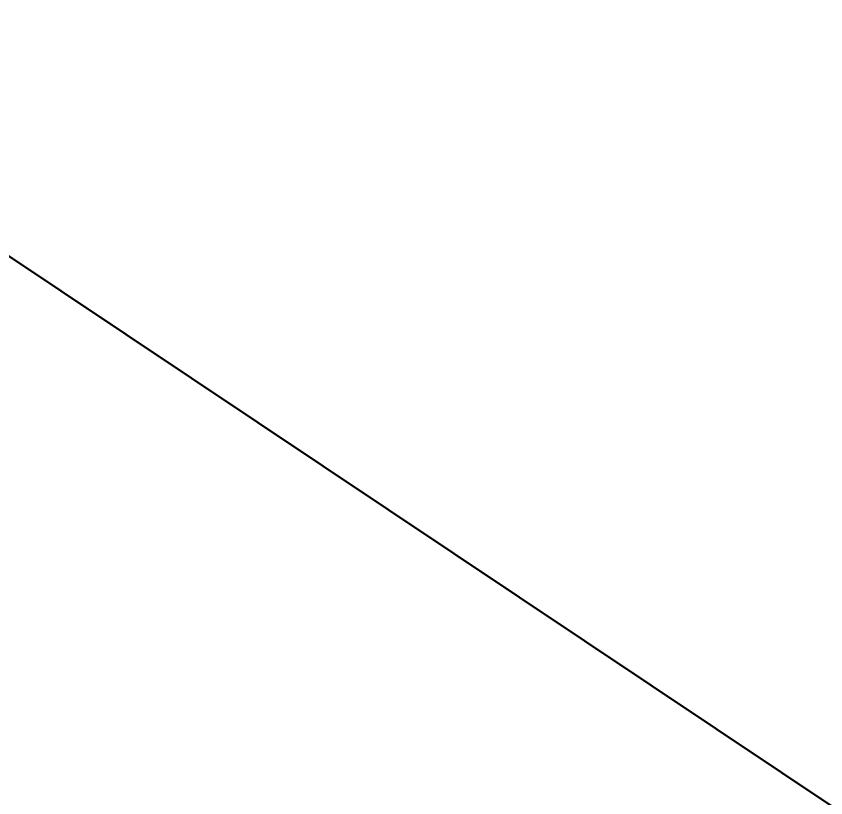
# Model space of a CAD drawing. Header units: metres. Extents: x 286072 to 323604, y 7400965 to 7466400.
# Drawn here: x 287285.21 to 287287.409, y 7465599.841 to 7465601.963 of the extents above; entities that cross this region are included whole.
import ezdxf
from ezdxf import colors
from ezdxf.entities.mleader import LeaderData, LeaderLine
from ezdxf.enums import TextEntityAlignment as Align
from ezdxf.math import Vec2, Vec3

# ---------------------------------------------------------------- set-up
doc = ezdxf.new("R2010")
doc.units = ezdxf.units.M
doc.layers.add('ACAD-2B-SEM FOTOS$0$U-HZ-AMV', color=3, linetype='Continuous')
doc.layers.add('ACAD-2B-SEM FOTOS$0$U-HZ-EIXO CARGA', color=170, linetype='ACAD-2B-SEM FOTOS$0$CARGA_LINE', lineweight=30)
doc.layers.add('ACAD-Trecho Total_BASE ESTAÇÕES_2021.04.13$0$_EDIFICAÇÃO BASE DE OPERAÇÃO', color=40, linetype='Continuous', lineweight=30)
doc.styles.add('ACAD-2B-SEM FOTOS$0$ARIAL', font='arial.ttf')
doc.styles.add('ACAD-2B-SEM FOTOS$0$Standard', font='arial.ttf')
doc.styles.add('ACAD-Trecho Total_BASE ESTAÇÕES_2021.04.13$0$Standard', font='arial.ttf')
doc.linetypes.add('ACAD-2B-SEM FOTOS$0$CARGA_LINE', pattern='A,3.5,-0.25,["CARGA",ACAD-2B-SEM FOTOS$0$Standard,S=0.175,R=0,X=-0.05,Y=-0.1],-0.95', length=4.7)

# ---------------------------------------------------------------- blocks, each defined once
blk = doc.blocks.new('ACAD-2B-SEM FOTOS')
at = {"layer": 'ACAD-2B-SEM FOTOS$0$U-HZ-EIXO CARGA', "lineweight": 30, "flags": 128}
blk.add_lwpolyline([(287349.0388, 7465559.9603), (287288.2969, 7465599.2367), (286948.0866, 7465826.4567)], dxfattribs=at)
at = {"layer": 'ACAD-2B-SEM FOTOS$0$U-HZ-AMV', "style": 'ACAD-2B-SEM FOTOS$0$ARIAL'}
for rotation, p in [(329.8274, (288810.4166, 7465082.9839)), (140.5803, (288880.0399, 7465033.4415))]:
    blk.add_attdef('1:18,5', text='', height=2, rotation=rotation, dxfattribs=at).set_placement(p, align=Align.MIDDLE_CENTER)
blk = doc.blocks.new('ACAD-Trecho Total_BASE ESTAÇÕES_2021.04.13')
at = {"layer": 'ACAD-Trecho Total_BASE ESTAÇÕES_2021.04.13$0$_EDIFICAÇÃO BASE DE OPERAÇÃO', "color": 7}
ml = blk.add_multileader_mtext('Standard', dxfattribs=at)
ml.set_content('ACESSO TERRA-VIA AOS\\PVEICULOS DE MANUTENÇÃO', color=7, style='ACAD-Trecho Total_BASE ESTAÇÕES_2021.04.13$0$Standard')
ml.set_leader_properties()
ml.build(insert=Vec2(0, 0))
ml.multileader.update_dxf_attribs({"text_right_attachment_type": 6, "dogleg_length": 0.36})
ctx = ml.context
ctx.base_point, ctx.char_height, ctx.plane_origin, ctx.plane_x_axis, ctx.plane_y_axis = Vec3(287281.7208, 7465573.8284, 696), 5, Vec3(287278.9698, 7465600.0855, 696), Vec3(-0.872655, 0.488337), Vec3(-0.488337, -0.872655)
ctx.right_attachment = 6
notes = []
notes.append((ctx, [(1, (1, 1, 0), (287282.035, 7465573.6526, 696), (-0.872655, 0.488337), 0.36, [(0, [(287298.7367, 7465595.4284, 696)], 0, [])])]))
ctx.mtext.insert, ctx.mtext.text_direction, ctx.mtext.rotation, ctx.mtext.line_spacing_style, ctx.mtext.flow_direction = Vec3(287278.4041, 7465571.997, 696), Vec3(-0.872655, 0.488337), 2.631409, 2, 5
for ctx, leaders in notes:
    for number, flags, end, landing, length, lines in leaders:
        leader = LeaderData()
        leader.index, (leader.has_last_leader_line, leader.has_dogleg_vector, leader.attachment_direction) = number, flags
        leader.last_leader_point, leader.dogleg_vector, leader.dogleg_length = Vec3(end), Vec3(landing), length
        for number, points, colour, breaks in lines:
            line = LeaderLine()
            line.index, line.vertices, line.color, line.breaks = number, Vec3.list(points), colors.encode_raw_color(colour), breaks
            leader.lines.append(line)
        ctx.leaders.append(leader)

msp = doc.modelspace()

# ---------------------------------------------------------------- block references
for name in ['ACAD-2B-SEM FOTOS', 'ACAD-Trecho Total_BASE ESTAÇÕES_2021.04.13']:
    msp.add_blockref(name, (0, 0))

doc.saveas('drawing.dxf')
